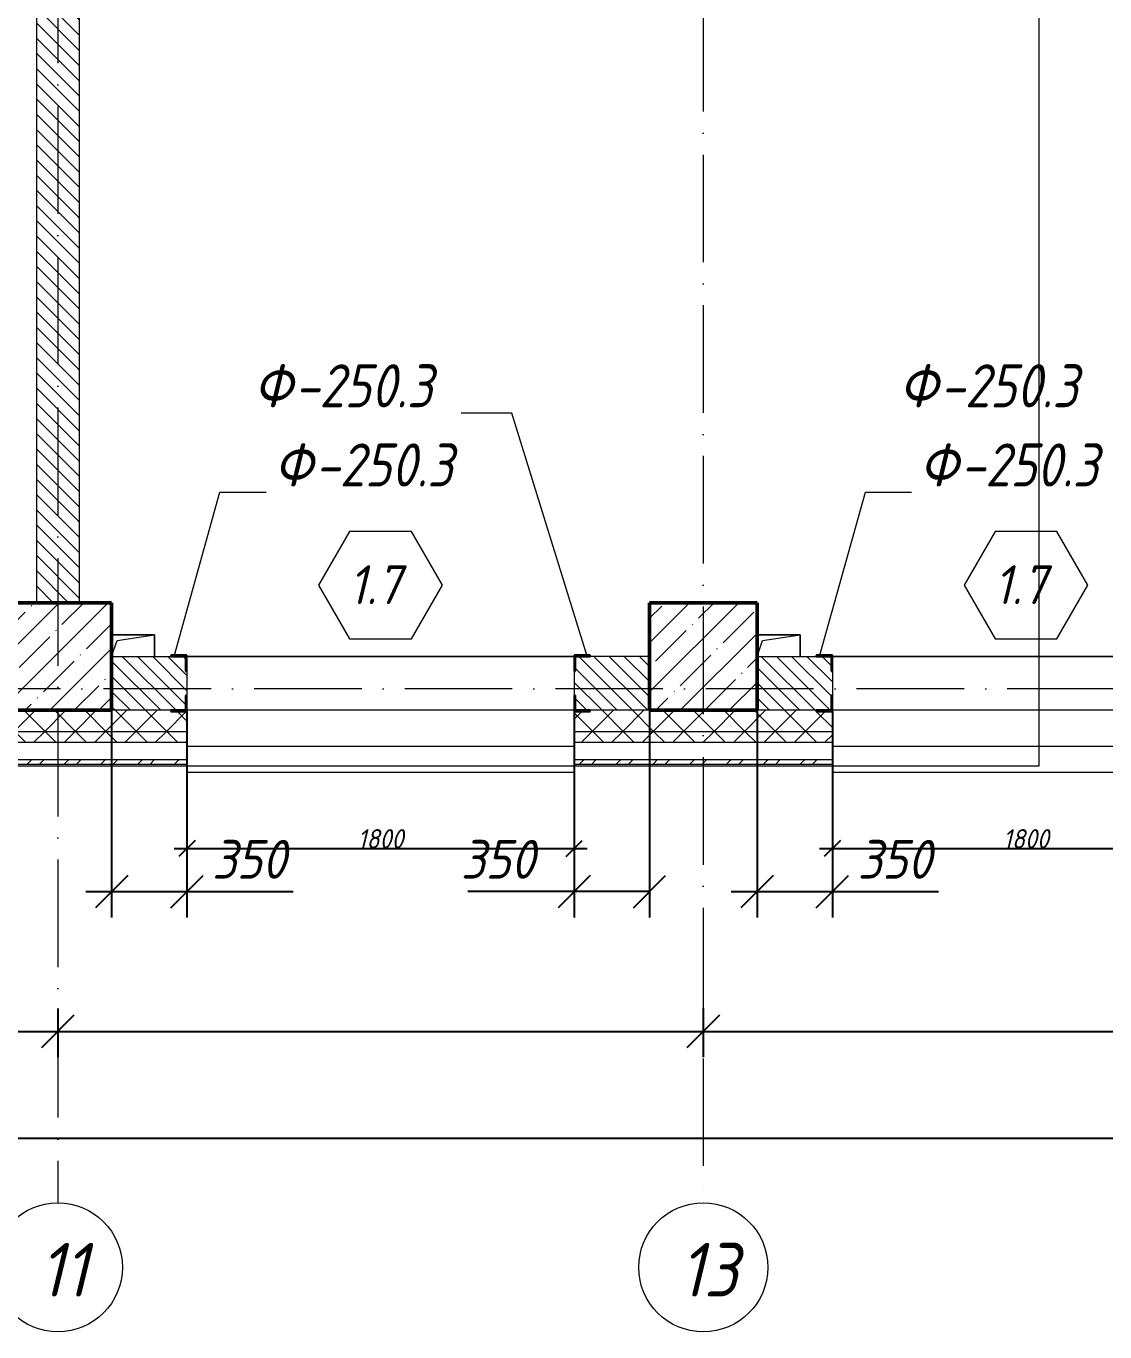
# Model space of a CAD drawing. Header units: millimetres. Extents: x -356862 to 418287, y 0 to 839748.
# Drawn here: x -157198 to -152184, y 597008 to 603078 of the extents above; entities that cross this region are included whole.
import ezdxf

# ---------------------------------------------------------------- set-up
doc = ezdxf.new("R2010")
doc.units = ezdxf.units.MM
doc.linetypes.add('50_200_ШТРИХ_1Т_ш5_п1_п1_', pattern=[700, 500, -100, 0, -100])
for name, color, linetype, lineweight in [('A-____-____-DIMS', 7, 'Continuous', 9), ('A-DOOR-____-IDEN', 7, 'Continuous', 9), ('A-DOOR-____-OTLN', 7, 'Continuous', 9), ('A-FLOR-____-OTLN', 7, 'Continuous', 9), ('A-GENM-____-IDEN', 7, 'Continuous', 9), ('A-GENM-____-MCUT', 7, 'Continuous', 25), ('A-GENM-____-OTLN', 7, 'Continuous', 9), ('A-GENM-____-OTLN-1', 7, 'Continuous', 25), ('A-GLAZ-____-OTLN', 7, 'Continuous', 9), ('A-WALL-____-MCUT', 7, 'Continuous', 13), ('A-WALL-____-MCUT-1', 7, 'Continuous', 9), ('A-WALL-____-MCUT-2', 7, 'Continuous', 50), ('A-WALL-____-OTLN', 7, 'Continuous', 9), ('A-WALL-____-PATT-1', 7, 'Continuous', 9), ('S-COLS-____-MCUT', 7, 'Continuous', 50), ('S-COLS-____-OTLN', 7, 'Continuous', 9), ('S-GRID-____-IDEN', 7, 'Continuous', 9), ('S-GRID-____-OTLN-1', 7, '50_200_ШТРИХ_1Т_ш5_п1_п1_', 9)]:
    doc.layers.add(name, color=color, linetype=linetype, lineweight=lineweight)
for name, color, linetype, lineweight, true_color in [('A-DOOR-____-OTLN-1', 7, 'Continuous', 9, 0xffffff), ('A-WALL-____-MCUT-4', 7, 'Continuous', 13, 0x000000), ('A-WALL-____-MCUT-7', 7, 'Continuous', 9, 0x000000), ('A-WALL-____-PATT-2', 7, 'Continuous', 9, 0x787878), ('A-WALL-____-PATT-3', 9, 'Continuous', 9, 0x808080), ('A-WALL-FNSH-MCUT-3', 7, 'Continuous', 9, 0x000000), ('G-____-____-SYMB-1', 9, 'Continuous', 9, 0x808080)]:
    doc.layers.add(name, color=color, linetype=linetype, lineweight=lineweight, true_color=true_color)
doc.styles.add('ISOCPEUR_I', font='isocpeui.ttf', dxfattribs={"width": 0.9, "height": 2.5})
doc.styles.add('ISOCPEUR_I_10', font='isocpeui.ttf', dxfattribs={"width": 0.9, "height": 180})
doc.styles.add('ISOCPEUR_I_12', font='isocpeui.ttf', dxfattribs={"width": 0.9, "height": 180})
doc.styles.add('ISOCPEUR_I_14', font='isocpeui.ttf', dxfattribs={"width": 0.9, "height": 180})
doc.styles.add('ISOCPEUR_I_2', font='isocpeui.ttf', dxfattribs={"width": 0.85, "height": 2.3})
doc.styles.add('ISOCPEUR_I_7', font='isocpeui.ttf', dxfattribs={"width": 0.9, "height": 90})
doc.dimstyles.new('ISO-1_8_0_9К_СРЕДНИЙ_Кладочные_2', dxfattribs={"dimscale": 304.8, "dimtxt": 89.638306, "dimasz": 0.246063, "dimexe": 0.19685, "dimexo": 0, "dimgap": 0, "dimtad": 1, "dimdec": 3, "dimrnd": 0.001, "dimdsep": 46, "dimtxsty": 'ISOCPEUR_I_7', "dimblk1": 'OBLIQUE', "dimblk2": 'OBLIQUE', "dimsah": 1, "dimcen": 0.09, "dimdle": 0.19685, "dimazin": 0, "dimtfac": 1, "dimtdec": 4, "dimtix": 1, "dimtmove": 1, "dimatfit": 3, "dimfxl": 1, "dimtvp": 1, "dimtolj": 1, "dimtzin": 0, "dimarcsym": 2})
doc.dimstyles.new('ISO-1_8_0_9К_СРЕДНИЙ_Кладочные_3', dxfattribs={"dimscale": 304.8, "dimtxt": 179.276612, "dimasz": 0.492126, "dimexe": 0.393701, "dimexo": 0, "dimgap": 0, "dimtad": 1, "dimdec": 3, "dimrnd": 0.001, "dimdsep": 46, "dimtxsty": 'ISOCPEUR_I_10', "dimblk1": 'OBLIQUE', "dimblk2": 'OBLIQUE', "dimsah": 1, "dimcen": 0.09, "dimdle": 0.393701, "dimazin": 0, "dimtfac": 1, "dimtdec": 4, "dimtix": 1, "dimtmove": 0, "dimatfit": 3, "dimfxl": 1, "dimtvp": 1, "dimtolj": 1, "dimtzin": 0, "dimarcsym": 2})
doc.dimstyles.new('ISO-2_5_0_9К_БОЛЬШОЙ_ОСИ', dxfattribs={"dimscale": 304.8, "dimtxt": 248.995294, "dimasz": 0.492126, "dimexe": 0.393701, "dimexo": 0, "dimgap": 0, "dimtad": 1, "dimdec": 0, "dimzin": 0, "dimdsep": 46, "dimtxsty": 'ISOCPEUR_I', "dimblk1": 'OBLIQUE', "dimblk2": 'OBLIQUE', "dimsah": 1, "dimcen": 0.09, "dimdle": 0.393701, "dimazin": 0, "dimtfac": 1, "dimtdec": 4, "dimtix": 1, "dimtmove": 0, "dimatfit": 3, "dimfxl": 1, "dimtvp": 1, "dimtolj": 1, "dimtzin": 0, "dimarcsym": 2})
pattern_1 = [(135, (-175000.736, 544716.51), (-35.35534, -35.35534), [])]
pattern_2 = [(45, (-175000.74, 544716.51), (-70.71068, 70.71068), []), (135, (-175000.74, 544716.51), (-70.71068, -70.71068), [])]

# ---------------------------------------------------------------- blocks, each defined once
blk = doc.blocks.new('BSC_Колонна _Прямоугольная - 500х500-V43-АР1_Кладочный план 1 этажа в осях 1-64_Ю-ЯЯ')
at = {"layer": 'S-COLS-____-OTLN'}
h = blk.add_hatch(dxfattribs=at)
h.set_pattern_fill('FP_42', color=256, style=0, pattern_type=2)
h.set_pattern_definition([(45, (-17950, -55431.04), (-114.04925, 114.04925), []), (45, (-17835.95, -55431.04), (-114.04925, 114.04925), [201.613, -40.323, 3.353, -36.97])])
h.paths.add_polyline_path([(-250, -250), (250, -250), (250, 250), (-250, 250), (-250, 179.4)], flags=0)
at = {"layer": 'S-COLS-____-MCUT'}
for p, q in [((250, 250), (-250, 250)), ((-250, 250), (-250, -250)), ((250, -250), (250, 250)), ((-250, -250), (250, -250))]:
    blk.add_line(p, q, dxfattribs=at)
blk = doc.blocks.new('BSC_Колонна _Прямоугольная - 500х500-V63-АР1_Кладочный план 1 этажа в осях 1-64_Ю-ЯЯ')
at = {"layer": 'S-COLS-____-OTLN'}
h = blk.add_hatch(dxfattribs=at)
h.set_pattern_fill('FP_63', color=256, style=0, pattern_type=2)
h.set_pattern_definition([(45, (-20950, -55431.04), (-114.04925, 114.04925), []), (45, (-20835.95, -55431.04), (-114.04925, 114.04925), [201.613, -40.323, 3.353, -36.97])])
h.paths.add_polyline_path([(-196.8, -250), (250, -250), (250, 250), (-250, 250), (-250, -250)], flags=0)
at = {"layer": 'S-COLS-____-MCUT'}
for p, q in [((250, 250), (-250, 250)), ((-250, 250), (-250, -250)), ((250, -250), (250, 250)), ((-250, -250), (250, -250))]:
    blk.add_line(p, q, dxfattribs=at)
blk = doc.blocks.new('Проем_Дверь_Прямоугольный - 1800х2700h_оконные проемы-25805030-АР1_Кладочный план 1 этажа в осях 1-64_Ю-ЯЯ')
at = {"layer": 'A-DOOR-____-OTLN-1'}
for p, q in [((900, 125), (-900, 125)), ((900, -125), (-900, -125))]:
    blk.add_line(p, q, dxfattribs=at)
blk = doc.blocks.new('Фахверк_СКБ_Уголок - 250_2700-27497298-АР1_Кладочный план 1 этажа в осях 1-64_Ю-ЯЯ')
at = {"layer": 'A-GENM-____-MCUT'}
for p, q in [((200, 181), (125, 181)), ((125, 181), (125, 106)), ((131, 106), (131, 175)), ((131, 175), (200, 175)), ((200, 175), (200, 181)), ((125, 106), (131, 106)), ((131, -6), (125, -6)), ((125, -6), (125, -81)), ((131, -75), (131, -6)), ((125, -81), (200, -81)), ((200, -75), (131, -75)), ((200, -81), (200, -75))]:
    blk.add_line(p, q, dxfattribs=at)
blk = doc.blocks.new('AR_Отверстие прямоугольное _в плите_ - AR_Отверстие прямоугольное _в плите_-V215-АР1_Кладочный план 1 этажа в осях 1-64_Ю-ЯЯ')
at = {"layer": 'A-GENM-____-OTLN'}
for p, q in [((100, 50), (-100, 50)), ((-100, -50), (-75, 25)), ((-75, 25), (100, 50)), ((100, -50), (100, 50))]:
    blk.add_line(p, q, dxfattribs=at)
blk = doc.blocks.new('Отлив_СКБ - Отлив витража_120_НВФ-31885687-АР1_Кладочный план 1 этажа в осях 1-64_Ю-ЯЯ')
at = {"layer": 'A-GLAZ-____-OTLN'}
for p, q in [((0, 0), (1800, 0)), ((1800, -2), (0, -2)), ((0, -120), (0, -83)), ((0, -120), (1800, -120)), ((1800, -83), (1800, -120))]:
    blk.add_line(p, q, dxfattribs=at)
blk = doc.blocks.new('Ось сетки - Круг_Ø6_00__ISO-2_5_0_9K_-25732049-АР1_Кладочный план 1 этажа в осях 1-64_Ю-ЯЯ')
at = {"layer": 'S-GRID-____-IDEN'}
blk.add_circle((0, 0), 3, dxfattribs=at)
blk = doc.blocks.new('_Oblique')
at = {"color": 0, "linetype": 'ByBlock', "lineweight": -2}
blk.add_line((-0.5, -0.5), (0.5, 0.5), dxfattribs=at)
blk = doc.blocks.new('*D11925')
at = {"layer": 'A-____-____-DIMS', "color": 0, "lineweight": -2, "transparency": 16777216}
for p, q in [((-161750.7, 598511), (-161750.7, 598285)), ((-157050.7, 598511), (-157050.7, 598285)), ((-161870.7, 598405), (-156930.7, 598405))]:
    blk.add_line(p, q, dxfattribs=at)
at = {"layer": 'Defpoints', "color": 0, "transparency": 16777216}
for p in [(-161750.7, 598511), (-157050.7, 598511), (-157050.7, 598405)]:
    blk.add_point(p, dxfattribs=at)
at = {"layer": 'A-____-____-DIMS', "color": 0, "lineweight": -2, "transparency": 16777216, "xscale": 150, "yscale": 150, "zscale": 150, "rotation": 180}
blk.add_blockref('_Oblique', (-161750.7, 598405), dxfattribs=at)
at = {"layer": 'A-____-____-DIMS', "color": 0, "lineweight": -2, "transparency": 16777216, "xscale": 150, "yscale": 150, "zscale": 150}
blk.add_blockref('_Oblique', (-157050.7, 598405), dxfattribs=at)
at = {"layer": 'A-____-____-DIMS', "color": 0, "transparency": 16777216, "insert": (-159400.7, 598406.2), "char_height": 2.5, "width": 781.462, "attachment_point": 5, "style": 'ISOCPEUR_I'}
blk.add_mtext('\\A1;4700', dxfattribs=at)
blk = doc.blocks.new('*D11926')
at = {"layer": 'A-____-____-DIMS', "color": 0, "lineweight": -2, "transparency": 16777216}
for p, q in [((-157050.7, 598511), (-157050.7, 598285)), ((-154050.7, 598511), (-154050.7, 598285)), ((-157170.7, 598405), (-153930.7, 598405))]:
    blk.add_line(p, q, dxfattribs=at)
at = {"layer": 'Defpoints', "color": 0, "transparency": 16777216}
for p in [(-157050.7, 598511), (-154050.7, 598511), (-154050.7, 598405)]:
    blk.add_point(p, dxfattribs=at)
at = {"layer": 'A-____-____-DIMS', "color": 0, "lineweight": -2, "transparency": 16777216, "xscale": 150, "yscale": 150, "zscale": 150, "rotation": 180}
blk.add_blockref('_Oblique', (-157050.7, 598405), dxfattribs=at)
at = {"layer": 'A-____-____-DIMS', "color": 0, "lineweight": -2, "transparency": 16777216, "xscale": 150, "yscale": 150, "zscale": 150}
blk.add_blockref('_Oblique', (-154050.7, 598405), dxfattribs=at)
at = {"layer": 'A-____-____-DIMS', "color": 0, "transparency": 16777216, "insert": (-155550.7, 598406.2), "char_height": 2.5, "width": 758.478, "attachment_point": 5, "style": 'ISOCPEUR_I'}
blk.add_mtext('\\A1;3000', dxfattribs=at)
blk = doc.blocks.new('*D11927')
at = {"layer": 'A-____-____-DIMS', "color": 0, "lineweight": -2, "transparency": 16777216}
for p, q in [((-154050.7, 598511), (-154050.7, 598285)), ((-148050.7, 598511), (-148050.7, 598285)), ((-154170.7, 598405), (-147930.7, 598405))]:
    blk.add_line(p, q, dxfattribs=at)
at = {"layer": 'Defpoints', "color": 0, "transparency": 16777216}
for p in [(-154050.7, 598511), (-148050.7, 598511), (-148050.7, 598405)]:
    blk.add_point(p, dxfattribs=at)
at = {"layer": 'A-____-____-DIMS', "color": 0, "lineweight": -2, "transparency": 16777216, "xscale": 150, "yscale": 150, "zscale": 150, "rotation": 180}
blk.add_blockref('_Oblique', (-154050.7, 598405), dxfattribs=at)
at = {"layer": 'A-____-____-DIMS', "color": 0, "lineweight": -2, "transparency": 16777216, "xscale": 150, "yscale": 150, "zscale": 150}
blk.add_blockref('_Oblique', (-148050.7, 598405), dxfattribs=at)
at = {"layer": 'A-____-____-DIMS', "color": 0, "transparency": 16777216, "insert": (-151050.7, 598406.2), "char_height": 2.5, "width": 758.478, "attachment_point": 5, "style": 'ISOCPEUR_I'}
blk.add_mtext('\\A1;6000', dxfattribs=at)
blk = doc.blocks.new('*D12009')
at = {"layer": 'A-____-____-DIMS', "color": 0, "lineweight": -2, "transparency": 16777216}
for p, q in [((-177350.7, 598014.2), (-177350.7, 597788.2)), ((-103950.7, 598014.2), (-103950.7, 597788.2)), ((-177470.7, 597908.2), (-103830.7, 597908.2))]:
    blk.add_line(p, q, dxfattribs=at)
at = {"layer": 'Defpoints', "color": 0, "transparency": 16777216}
for p in [(-177350.7, 598014.2), (-103950.7, 598014.2), (-103950.7, 597908.2)]:
    blk.add_point(p, dxfattribs=at)
at = {"layer": 'A-____-____-DIMS', "color": 0, "lineweight": -2, "transparency": 16777216, "xscale": 150, "yscale": 150, "zscale": 150, "rotation": 180}
blk.add_blockref('_Oblique', (-177350.7, 597908.2), dxfattribs=at)
at = {"layer": 'A-____-____-DIMS', "color": 0, "lineweight": -2, "transparency": 16777216, "xscale": 150, "yscale": 150, "zscale": 150}
blk.add_blockref('_Oblique', (-103950.7, 597908.2), dxfattribs=at)
at = {"layer": 'A-____-____-DIMS', "color": 0, "transparency": 16777216, "insert": (-140650.7, 597909.4), "char_height": 2.5, "width": 971.082, "attachment_point": 5, "style": 'ISOCPEUR_I'}
blk.add_mtext('\\A1;73400', dxfattribs=at)
blk = doc.blocks.new('Марка проема - марка проема-27336095-АР1_Кладочный план 1 этажа в осях 1-64_Ю-ЯЯ')
at = {"layer": 'A-DOOR-____-IDEN'}
for p, q in [((-1.439, 0.159), (-2.877, -2.333)), ((1.439, 0.159), (-1.439, 0.159)), ((2.877, -2.333), (1.439, 0.159)), ((-2.877, -2.333), (-1.439, -4.825)), ((1.439, -4.825), (2.877, -2.333)), ((-1.439, -4.825), (1.439, -4.825))]:
    blk.add_line(p, q, dxfattribs=at)
blk = doc.blocks.new('*D12271')
at = {"layer": 'A-____-____-DIMS', "color": 0, "lineweight": -2, "transparency": 16777216}
for p, q in [((-157451.9, 603957.6), (-157451.9, 600337.6)), ((-157156.7, 603897.6), (-157511.9, 603897.6)), ((-157150.7, 600397.6), (-157511.9, 600397.6))]:
    blk.add_line(p, q, dxfattribs=at)
at = {"layer": 'Defpoints', "color": 0, "transparency": 16777216}
for p in [(-157156.7, 603897.6), (-157451.9, 600397.6), (-157150.7, 600397.6)]:
    blk.add_point(p, dxfattribs=at)
at = {"layer": 'A-____-____-DIMS', "color": 0, "lineweight": -2, "transparency": 16777216, "xscale": 75, "yscale": 75, "zscale": 75}
for p, rotation in [((-157451.9, 603897.6), 90), ((-157451.9, 600397.6), 270)]:
    blk.add_blockref('_Oblique', p, dxfattribs=dict(at, rotation=rotation))
at = {"layer": 'A-____-____-DIMS', "color": 0, "transparency": 16777216, "insert": (-157496.9, 602147.6), "char_height": 90, "width": 546.104, "attachment_point": 5, "rotation": 90, "style": 'ISOCPEUR_I_7'}
blk.add_mtext('\\A1;3500', dxfattribs=at)
blk = doc.blocks.new('*D12275')
at = {"layer": 'A-____-____-DIMS', "color": 0, "lineweight": -2, "transparency": 16777216}
for p, q in [((-156800.7, 599897.6), (-156800.7, 598934.8)), ((-156450.7, 599891.6), (-156450.7, 598934.8)), ((-156920.7, 599054.8), (-156450.7, 599054.8)), ((-156450.7, 599054.8), (-155956.6, 599054.8))]:
    blk.add_line(p, q, dxfattribs=at)
at = {"layer": 'Defpoints', "color": 0, "transparency": 16777216}
for p in [(-156800.7, 599897.6), (-156450.7, 599891.6), (-156450.7, 599054.8)]:
    blk.add_point(p, dxfattribs=at)
at = {"layer": 'A-____-____-DIMS', "color": 0, "lineweight": -2, "transparency": 16777216, "xscale": 150, "yscale": 150, "zscale": 150, "rotation": 180}
blk.add_blockref('_Oblique', (-156800.7, 599054.8), dxfattribs=at)
at = {"layer": 'A-____-____-DIMS', "color": 0, "lineweight": -2, "transparency": 16777216, "xscale": 150, "yscale": 150, "zscale": 150}
blk.add_blockref('_Oblique', (-156450.7, 599054.8), dxfattribs=at)
at = {"layer": 'A-____-____-DIMS', "color": 0, "transparency": 16777216, "insert": (-156333.5, 599294.8), "char_height": 180, "width": 409.578, "attachment_point": 1, "line_spacing_factor": 1.149209, "style": 'ISOCPEUR_I_10'}
blk.add_mtext('\\A1;350', dxfattribs=at)
blk = doc.blocks.new('*D12276')
at = {"layer": 'A-____-____-DIMS', "color": 0, "lineweight": -2, "transparency": 16777216}
for p, q in [((-156450.7, 599891.6), (-156450.7, 599195)), ((-154650.7, 599891.6), (-154650.7, 599195)), ((-156510.7, 599255), (-154590.7, 599255))]:
    blk.add_line(p, q, dxfattribs=at)
at = {"layer": 'Defpoints', "color": 0, "transparency": 16777216}
for p in [(-156450.7, 599891.6), (-154650.7, 599891.6), (-154650.7, 599255)]:
    blk.add_point(p, dxfattribs=at)
at = {"layer": 'A-____-____-DIMS', "color": 0, "lineweight": -2, "transparency": 16777216, "xscale": 75, "yscale": 75, "zscale": 75, "rotation": 180}
blk.add_blockref('_Oblique', (-156450.7, 599255), dxfattribs=at)
at = {"layer": 'A-____-____-DIMS', "color": 0, "lineweight": -2, "transparency": 16777216, "xscale": 75, "yscale": 75, "zscale": 75}
blk.add_blockref('_Oblique', (-154650.7, 599255), dxfattribs=at)
at = {"layer": 'A-____-____-DIMS', "color": 0, "transparency": 16777216, "insert": (-155550.7, 599300), "char_height": 90, "width": 504.733, "attachment_point": 5, "style": 'ISOCPEUR_I_7'}
blk.add_mtext('\\A1;1800', dxfattribs=at)
blk = doc.blocks.new('*D12277')
at = {"layer": 'A-____-____-DIMS', "color": 0, "lineweight": -2, "transparency": 16777216}
for p, q in [((-154650.7, 599891.6), (-154650.7, 598934.8)), ((-154300.7, 599897.6), (-154300.7, 598934.8)), ((-154650.7, 599054.8), (-155144.9, 599054.8)), ((-154300.7, 599054.8), (-154770.7, 599054.8))]:
    blk.add_line(p, q, dxfattribs=at)
at = {"layer": 'Defpoints', "color": 0, "transparency": 16777216}
for p in [(-154650.7, 599891.6), (-154300.7, 599897.6), (-154300.7, 599054.8)]:
    blk.add_point(p, dxfattribs=at)
at = {"layer": 'A-____-____-DIMS', "color": 0, "lineweight": -2, "transparency": 16777216, "xscale": 150, "yscale": 150, "zscale": 150, "rotation": 180}
blk.add_blockref('_Oblique', (-154650.7, 599054.8), dxfattribs=at)
at = {"layer": 'A-____-____-DIMS', "color": 0, "lineweight": -2, "transparency": 16777216, "xscale": 150, "yscale": 150, "zscale": 150}
blk.add_blockref('_Oblique', (-154300.7, 599054.8), dxfattribs=at)
at = {"layer": 'A-____-____-DIMS', "color": 0, "transparency": 16777216, "insert": (-155177.6, 599294.8), "char_height": 180, "width": 409.578, "attachment_point": 1, "line_spacing_factor": 1.149209, "style": 'ISOCPEUR_I_10'}
blk.add_mtext('\\A1;350', dxfattribs=at)
blk = doc.blocks.new('*D12278')
at = {"layer": 'A-____-____-DIMS', "color": 0, "lineweight": -2, "transparency": 16777216}
for p, q in [((-153800.7, 599897.6), (-153800.7, 598934.8)), ((-153450.7, 599891.6), (-153450.7, 598934.8)), ((-153920.7, 599054.8), (-153450.7, 599054.8)), ((-153450.7, 599054.8), (-152956.6, 599054.8))]:
    blk.add_line(p, q, dxfattribs=at)
at = {"layer": 'Defpoints', "color": 0, "transparency": 16777216}
for p in [(-153800.7, 599897.6), (-153450.7, 599891.6), (-153450.7, 599054.8)]:
    blk.add_point(p, dxfattribs=at)
at = {"layer": 'A-____-____-DIMS', "color": 0, "lineweight": -2, "transparency": 16777216, "xscale": 150, "yscale": 150, "zscale": 150, "rotation": 180}
blk.add_blockref('_Oblique', (-153800.7, 599054.8), dxfattribs=at)
at = {"layer": 'A-____-____-DIMS', "color": 0, "lineweight": -2, "transparency": 16777216, "xscale": 150, "yscale": 150, "zscale": 150}
blk.add_blockref('_Oblique', (-153450.7, 599054.8), dxfattribs=at)
at = {"layer": 'A-____-____-DIMS', "color": 0, "transparency": 16777216, "insert": (-153333.5, 599294.8), "char_height": 180, "width": 409.578, "attachment_point": 1, "line_spacing_factor": 1.149209, "style": 'ISOCPEUR_I_10'}
blk.add_mtext('\\A1;350', dxfattribs=at)
blk = doc.blocks.new('*D12279')
at = {"layer": 'A-____-____-DIMS', "color": 0, "lineweight": -2, "transparency": 16777216}
for p, q in [((-153450.7, 599891.6), (-153450.7, 599195)), ((-151650.7, 599891.6), (-151650.7, 599195)), ((-153510.7, 599255), (-151590.7, 599255))]:
    blk.add_line(p, q, dxfattribs=at)
at = {"layer": 'Defpoints', "color": 0, "transparency": 16777216}
for p in [(-153450.7, 599891.6), (-151650.7, 599891.6), (-151650.7, 599255)]:
    blk.add_point(p, dxfattribs=at)
at = {"layer": 'A-____-____-DIMS', "color": 0, "lineweight": -2, "transparency": 16777216, "xscale": 75, "yscale": 75, "zscale": 75, "rotation": 180}
blk.add_blockref('_Oblique', (-153450.7, 599255), dxfattribs=at)
at = {"layer": 'A-____-____-DIMS', "color": 0, "lineweight": -2, "transparency": 16777216, "xscale": 75, "yscale": 75, "zscale": 75}
blk.add_blockref('_Oblique', (-151650.7, 599255), dxfattribs=at)
at = {"layer": 'A-____-____-DIMS', "color": 0, "transparency": 16777216, "insert": (-152550.7, 599300), "char_height": 90, "width": 504.733, "attachment_point": 5, "style": 'ISOCPEUR_I_7'}
blk.add_mtext('\\A1;1800', dxfattribs=at)

msp = doc.modelspace()

# ---------------------------------------------------------------- hatches: boundary and pattern name
at = {"layer": 'A-WALL-____-PATT-1'}
h = msp.add_hatch(dxfattribs=at)
h.set_pattern_fill('FP_6', color=256, style=0, pattern_type=2)
h.set_pattern_definition(pattern_1)
h.paths.add_polyline_path([(-156456.7357, 599897.5526), (-156456.7357, 599966.5526), (-156450.7357, 599966.5526), (-156450.7357, 600078.5526), (-156456.7357, 600078.5526), (-156456.9038, 600147.5526), (-156800.7357, 600147.5526), (-156800.7357, 599897.5526), (-156456.9038, 599897.5526)], flags=0)
h.paths.add_polyline_path([(-154300.7357, 599897.5526), (-154300.7357, 600147.5526), (-154644.7357, 600147.5526), (-154644.7357, 600078.5526), (-154650.7357, 600078.5526), (-154650.7357, 599966.5526), (-154644.7357, 599966.5526), (-154644.7357, 599897.5526), (-154575.7357, 599897.5526)], flags=0)
h = msp.add_hatch(dxfattribs=at)
h.set_pattern_fill('FP_6', color=256, style=0, pattern_type=2)
h.set_pattern_definition(pattern_1)
h.paths.add_polyline_path([(-153525.7357, 599897.5526), (-153456.7357, 599897.5526), (-153456.7357, 599966.5526), (-153450.7357, 599966.5526), (-153450.7357, 600078.5526), (-153456.7357, 600078.5526), (-153456.7357, 600147.5526), (-153800.7357, 600147.5526), (-153800.7357, 599897.5526)], flags=0)
h.paths.add_polyline_path([(-151644.7357, 599897.5526), (-150456.7357, 599897.5526), (-150456.7357, 599966.5526), (-150450.7357, 599966.5526), (-150450.7357, 600078.5526), (-150456.7357, 600078.5526), (-150456.7357, 600147.5526), (-151644.7357, 600147.5526), (-151644.7357, 600078.5526), (-151650.7357, 600078.5526), (-151650.7357, 599966.5526), (-151644.7357, 599966.5526)], flags=0)
h.paths.add_polyline_path([(-148300.7357, 599897.5526), (-148300.7357, 600147.5526), (-148644.7357, 600147.5526), (-148644.7357, 600078.5526), (-148650.7357, 600078.5526), (-148650.7357, 599966.5526), (-148644.7357, 599966.5526), (-148644.7357, 599897.5526), (-148503.3145, 599897.5526)], flags=0)
at = {"layer": 'A-WALL-____-PATT-2'}
h = msp.add_hatch(dxfattribs=at)
h.set_pattern_fill('FP_1', color=256, style=0, pattern_type=2)
h.set_pattern_definition(pattern_2)
h.paths.add_polyline_path([(-133575.7357, 599797.5526), (-132450.7357, 599797.5526), (-132450.7357, 599891.5526), (-132525.7357, 599891.5526), (-132525.7357, 599897.5526), (-133575.7357, 599897.5526), (-133575.7357, 599891.5526), (-133650.7357, 599891.5526), (-133650.7357, 599797.5526), (-133644.7357, 599797.5526)], flags=0)
h.paths.add_polyline_path([(-142650.7357, 599797.5526), (-141450.7357, 599797.5526), (-141450.7357, 599891.5526), (-141525.7357, 599891.5526), (-141525.7357, 599897.5526), (-142575.7357, 599897.5526), (-142575.7357, 599891.5526), (-142650.7357, 599891.5526)], flags=0)
h.paths.add_polyline_path([(-129785.7357, 599797.5526), (-129785.7357, 599897.5526), (-130575.7357, 599897.5526), (-130575.7357, 599891.5526), (-130650.7357, 599891.5526), (-130650.7357, 599797.5526), (-129944.9395, 599797.5526)], flags=0)
h.paths.add_polyline_path([(-136575.7357, 599797.5526), (-135450.7357, 599797.5526), (-135450.7357, 599891.5526), (-135525.7357, 599891.5526), (-135525.7357, 599897.5526), (-136575.7357, 599897.5526), (-136575.7357, 599891.5526), (-136650.7357, 599891.5526), (-136650.7357, 599797.5526), (-136644.7357, 599797.5526)], flags=0)
h.paths.add_polyline_path([(-144450.7357, 599797.5526), (-144450.7357, 599891.5526), (-144525.7357, 599891.5526), (-144526.5199, 599897.5526), (-145575.7357, 599897.5526), (-145575.7357, 599891.5526), (-145650.7357, 599891.5526), (-145650.7357, 599797.5526), (-144526.5199, 599797.5526)], flags=0)
h.paths.add_polyline_path([(-153450.7357, 599797.5526), (-153450.7357, 599891.5526), (-153525.7357, 599891.5526), (-153525.7357, 599897.5526), (-154575.7357, 599897.5526), (-154575.7357, 599891.5526), (-154650.7357, 599891.5526), (-154650.7357, 599797.5526), (-153805.7074, 599797.5526)], flags=0)
h.paths.add_polyline_path([(-151154.511, 599797.5526), (-150450.7357, 599797.5526), (-150450.7357, 599891.5526), (-150525.7357, 599891.5526), (-150525.7357, 599897.5526), (-151575.7357, 599897.5526), (-151575.7357, 599891.5526), (-151650.7357, 599891.5526), (-151650.7357, 599797.5526), (-151575.7357, 599797.5526)], flags=0)
h.paths.add_polyline_path([(-148650.7357, 599797.5526), (-147450.7357, 599797.5526), (-147450.7357, 599891.5526), (-147525.7357, 599891.5526), (-147525.7357, 599897.5526), (-148575.7357, 599897.5526), (-148575.7357, 599891.5526), (-148650.7357, 599891.5526)], flags=0)
h.paths.add_polyline_path([(-138782.261, 599797.5526), (-138450.7357, 599797.5526), (-138450.7357, 599891.5526), (-138525.7357, 599891.5526), (-138525.7357, 599897.5526), (-139575.7357, 599897.5526), (-139575.7357, 599891.5526), (-139650.7357, 599891.5526), (-139650.7357, 599797.5526), (-139224.127, 599797.5526)], flags=0)
h.paths.add_polyline_path([(-156450.7357, 599797.5526), (-156450.7357, 599891.5526), (-156525.7357, 599891.5526), (-156525.7357, 599897.5526), (-157575.7357, 599897.5526), (-157575.7357, 599891.5526), (-157650.7357, 599891.5526), (-157650.7357, 599797.5526), (-156456.9038, 599797.5526)], flags=0)
h.paths.add_polyline_path([(-158650.7357, 599797.5526), (-158650.7357, 599891.5526), (-158725.7357, 599891.5526), (-158725.7357, 599897.5526), (-165350.7357, 599897.5526), (-165350.7357, 599797.5526), (-159108.1003, 599797.5526)], flags=0)
h.paths.add_polyline_path([(-176782.7431, 599797.5526), (-169450.7357, 599797.5526), (-169450.7357, 599897.5526), (-177450.7357, 599897.5526), (-177450.7357, 599797.5526)], flags=0)
h.paths.add_polyline_path([(-167350.7357, 599797.5526), (-166750.7357, 599797.5526), (-166750.7357, 599897.5526), (-167350.7357, 599897.5526)], flags=0)
h = msp.add_hatch(dxfattribs=at)
h.set_pattern_fill('FP_1', color=256, style=0, pattern_type=2)
h.set_pattern_definition(pattern_2)
h.paths.add_polyline_path([(-132596.136, 599747.5526), (-132450.7357, 599747.5526), (-132450.7357, 599797.5526), (-133650.7357, 599797.5526), (-133650.7357, 599747.5526)], flags=0)
h.paths.add_polyline_path([(-129785.7357, 599747.5526), (-129785.7357, 599797.5526), (-130650.7357, 599797.5526), (-130650.7357, 599747.5526), (-129944.9395, 599747.5526)], flags=0)
h.paths.add_polyline_path([(-139650.7357, 599747.5526), (-138450.7357, 599747.5526), (-138450.7357, 599797.5526), (-139650.7357, 599797.5526)], flags=0)
h.paths.add_polyline_path([(-145650.7357, 599747.5526), (-144450.7357, 599747.5526), (-144450.7357, 599797.5526), (-145650.7357, 599797.5526)], flags=0)
h.paths.add_polyline_path([(-142650.7357, 599747.5526), (-141450.7357, 599747.5526), (-141450.7357, 599797.5526), (-142650.7357, 599797.5526)], flags=0)
h.paths.add_polyline_path([(-135689.1985, 599747.5526), (-135450.7357, 599747.5526), (-135450.7357, 599797.5526), (-136650.7357, 599797.5526), (-136650.7357, 599747.5526), (-136131.0645, 599747.5526)], flags=0)
h.paths.add_polyline_path([(-150450.7357, 599747.5526), (-150450.7357, 599797.5526), (-151650.7357, 599797.5526), (-151650.7357, 599747.5526), (-151154.511, 599747.5526)], flags=0)
h.paths.add_polyline_path([(-176782.7431, 599747.5526), (-169450.7357, 599747.5526), (-169450.7357, 599797.5526), (-177550.7357, 599797.5526), (-177550.7357, 599747.5526), (-177450.7357, 599747.5526)], flags=0)
h.paths.add_polyline_path([(-156898.7699, 599747.5526), (-156450.7357, 599747.5526), (-156450.7357, 599797.5526), (-157650.7357, 599797.5526), (-157650.7357, 599747.5526), (-157340.636, 599747.5526)], flags=0)
h.paths.add_polyline_path([(-153805.7074, 599747.5526), (-153450.7357, 599747.5526), (-153450.7357, 599797.5526), (-154650.7357, 599797.5526), (-154650.7357, 599747.5526), (-154247.5735, 599747.5526)], flags=0)
h.paths.add_polyline_path([(-166750.7357, 599747.5526), (-166750.7357, 599797.5526), (-167350.7357, 599797.5526), (-167350.7357, 599747.5526)], flags=0)
h.paths.add_polyline_path([(-148650.7357, 599747.5526), (-147450.7357, 599747.5526), (-147450.7357, 599797.5526), (-148650.7357, 599797.5526)], flags=0)
h.paths.add_polyline_path([(-159108.1003, 599747.5526), (-158650.7357, 599747.5526), (-158650.7357, 599797.5526), (-165350.7357, 599797.5526), (-165350.7357, 599747.5526), (-160875.5646, 599747.5526)], flags=0)
h = msp.add_hatch(dxfattribs=at)
h.set_pattern_fill('FP_3', color=256, style=0, pattern_type=2)
h.set_pattern_definition([(45, (-175000.74, 544716.51), (-85.53659, 85.53659), []), (45, (-174943.71, 544716.51), (-85.53659, 85.53659), [])])
h.paths.add_polyline_path([(-129944.9395, 599647.5526), (-129785.7357, 599647.5526), (-129785.7357, 599667.5526), (-130650.7357, 599667.5526), (-130650.7357, 599647.5526), (-130386.8056, 599647.5526)], flags=0)
h.paths.add_polyline_path([(-136131.0645, 599647.5526), (-135450.7357, 599647.5526), (-135450.7357, 599667.5526), (-136650.7357, 599667.5526), (-136650.7357, 599647.5526)], flags=0)
h.paths.add_polyline_path([(-133650.7357, 599647.5526), (-132450.7357, 599647.5526), (-132450.7357, 599667.5526), (-133650.7357, 599667.5526)], flags=0)
h.paths.add_polyline_path([(-156456.9038, 599647.5526), (-156450.7357, 599647.5526), (-156450.7357, 599667.5526), (-157650.7357, 599667.5526), (-157650.7357, 599647.5526), (-156898.7699, 599647.5526)], flags=0)
h.paths.add_polyline_path([(-154650.7357, 599647.5526), (-153450.7357, 599647.5526), (-153450.7357, 599667.5526), (-154650.7357, 599667.5526)], flags=0)
h.paths.add_polyline_path([(-158650.7357, 599647.5526), (-158650.7357, 599667.5526), (-165350.7357, 599667.5526), (-165350.7357, 599647.5526), (-159108.1003, 599647.5526)], flags=0)
h.paths.add_polyline_path([(-151650.7357, 599647.5526), (-150450.7357, 599647.5526), (-150450.7357, 599667.5526), (-151650.7357, 599667.5526)], flags=0)
h.paths.add_polyline_path([(-138782.261, 599647.5526), (-138450.7357, 599647.5526), (-138450.7357, 599667.5526), (-139650.7357, 599667.5526), (-139650.7357, 599647.5526), (-139224.127, 599647.5526)], flags=0)
h.paths.add_polyline_path([(-148650.7357, 599647.5526), (-147450.7357, 599647.5526), (-147450.7357, 599667.5526), (-148650.7357, 599667.5526)], flags=0)
h.paths.add_polyline_path([(-142317.1895, 599647.5526), (-141450.7357, 599647.5526), (-141450.7357, 599667.5526), (-142650.7357, 599667.5526), (-142650.7357, 599647.5526)], flags=0)
h.paths.add_polyline_path([(-145650.7357, 599647.5526), (-144450.7357, 599647.5526), (-144450.7357, 599667.5526), (-145650.7357, 599667.5526)], flags=0)
h.paths.add_polyline_path([(-177666.4753, 599647.5526), (-169450.7357, 599647.5526), (-169450.7357, 599667.5526), (-177680.7357, 599667.5526), (-177680.7357, 599647.5526)], flags=0)
h.paths.add_polyline_path([(-167350.7357, 599647.5526), (-166750.7357, 599647.5526), (-166750.7357, 599667.5526), (-167350.7357, 599667.5526)], flags=0)
at = {"layer": 'A-WALL-____-PATT-3'}
h = msp.add_hatch(dxfattribs=at)
h.set_pattern_fill('FP_6', color=256, style=0, pattern_type=2)
h.set_pattern_definition(pattern_1)
h.paths.add_polyline_path([(-156950.7357, 600397.5526), (-156950.7357, 603897.5526), (-157019.7357, 603897.5526), (-157019.7357, 603903.5526), (-156950.7357, 603903.5526), (-156950.7357, 607397.5526), (-157150.7357, 607397.5526), (-157150.7357, 603903.5526), (-157081.7357, 603903.5526), (-157081.7357, 603897.5526), (-157150.7357, 603897.5526), (-157150.7357, 600397.5526)], flags=0)

# ---------------------------------------------------------------- linework, layer by layer
at = {"layer": 'A-FLOR-____-OTLN'}
for p, q in [((-156800.7357, 600247.5526), (-156600.7357, 600247.5526)), ((-156600.7357, 600247.5526), (-156600.7357, 600147.5526)), ((-153800.7357, 600247.5526), (-153600.7357, 600247.5526)), ((-153600.7357, 600247.5526), (-153600.7357, 600147.5526))]:
    msp.add_line(p, q, dxfattribs=at)
at = {"layer": 'A-GENM-____-IDEN'}
for p, q in [((-154940.843, 601278.5836), (-155176.632, 601278.5836)), ((-154592.4024, 600153.5526), (-154940.843, 601278.5836)), ((-156509.069, 600153.5526), (-156297.1122, 600910.6891)), ((-156297.1122, 600910.6891), (-156082.1997, 600910.6891)), ((-153509.069, 600153.5526), (-153297.1122, 600910.6891)), ((-153297.1122, 600910.6891), (-153082.1997, 600910.6891))]:
    msp.add_line(p, q, dxfattribs=at)
at = {"layer": 'A-WALL-____-MCUT'}
for p, q in [((-156450.7357, 599667.5526), (-156450.7357, 599891.5526)), ((-154650.7357, 599667.5526), (-154650.7357, 599891.5526)), ((-153450.7357, 599667.5526), (-153450.7357, 599891.5526)), ((-156450.7357, 599667.5526), (-157650.7357, 599667.5526)), ((-153450.7357, 599667.5526), (-154650.7357, 599667.5526))]:
    msp.add_line(p, q, dxfattribs=at)
at = {"layer": 'A-WALL-____-MCUT-1'}
for p, q in [((-156800.7357, 600147.5526), (-156525.7357, 600147.5526)), ((-154300.7357, 600147.5526), (-154575.7357, 600147.5526)), ((-153800.7357, 600147.5526), (-153525.7357, 600147.5526)), ((-156450.7357, 600078.5526), (-156450.7357, 599966.5526)), ((-154650.7357, 600078.5526), (-154650.7357, 599966.5526)), ((-153450.7357, 600078.5526), (-153450.7357, 599966.5526))]:
    msp.add_line(p, q, dxfattribs=at)
at = {"layer": 'A-WALL-____-MCUT-2'}
for p, q in [((-156800.7357, 599897.5526), (-156800.7357, 599897.5526)), ((-154300.7357, 599897.5526), (-154300.7357, 599897.5526))]:
    msp.add_line(p, q, dxfattribs=at)
at = {"layer": 'A-WALL-____-MCUT-4'}
for p, q in [((-157150.7357, 603897.5526), (-157150.7357, 600397.5526)), ((-156950.7357, 600397.5526), (-156950.7357, 603897.5526))]:
    msp.add_line(p, q, dxfattribs=at)
at = {"layer": 'A-WALL-____-MCUT-7'}
for p, q in [((-156525.7357, 599897.5526), (-156800.7357, 599897.5526)), ((-154300.7357, 599897.5526), (-154575.7357, 599897.5526)), ((-153525.7357, 599897.5526), (-153800.7357, 599897.5526)), ((-156450.7357, 599797.5526), (-157650.7357, 599797.5526)), ((-153450.7357, 599797.5526), (-154650.7357, 599797.5526)), ((-156450.7357, 599747.5526), (-157650.7357, 599747.5526)), ((-153450.7357, 599747.5526), (-154650.7357, 599747.5526))]:
    msp.add_line(p, q, dxfattribs=at)
at = {"layer": 'A-WALL-____-OTLN'}
for p, q in [((-156450.7357, 600147.5526), (-154650.7357, 600147.5526)), ((-153450.7357, 600147.5526), (-151650.7357, 600147.5526)), ((-154650.7357, 599897.5526), (-156450.7357, 599897.5526)), ((-151650.7357, 599897.5526), (-153450.7357, 599897.5526))]:
    msp.add_line(p, q, dxfattribs=at)
at = {"layer": 'A-WALL-FNSH-MCUT-3'}
for p, q in [((-157650.7357, 599647.5526), (-156450.7357, 599647.5526)), ((-156450.7357, 599647.5526), (-156450.7357, 599667.5526)), ((-154650.7357, 599647.5526), (-154650.7357, 599667.5526)), ((-154650.7357, 599647.5526), (-153450.7357, 599647.5526)), ((-153450.7357, 599647.5526), (-153450.7357, 599667.5526))]:
    msp.add_line(p, q, dxfattribs=at)
at = {"layer": 'G-____-____-SYMB-1'}
for p, q in [((-152490.7357, 632229.6075), (-152490.7357, 599638.0359)), ((-152490.7357, 599638.0359), (-159754.4647, 599638.0359))]:
    msp.add_line(p, q, dxfattribs=at)
at = {"layer": 'S-GRID-____-OTLN-1'}
for p, q in [((-157050.7357, 635609.362), (-157050.7357, 597608.0984)), ((-154050.7357, 635384.7011), (-154050.7357, 597608.0984)), ((-70926.3291, 599997.5526), (-179669.5059, 599997.5526))]:
    msp.add_line(p, q, dxfattribs=at)

# ---------------------------------------------------------------- block references
at = {"layer": 'A-DOOR-____-IDEN', "xscale": 99.99999999999993, "yscale": 99.99999999999993, "zscale": 99.99999999999993}
for p in [(-155550.7357, 600712.5526), (-152550.7357, 600712.5526)]:
    msp.add_blockref('Марка проема - марка проема-27336095-АР1_Кладочный план 1 этажа в осях 1-64_Ю-ЯЯ', p, dxfattribs=at)
at = {"layer": 'A-DOOR-____-OTLN'}
for p in [(-155550.7357, 600022.5526), (-152550.7357, 600022.5526)]:
    msp.add_blockref('Проем_Дверь_Прямоугольный - 1800х2700h_оконные проемы-25805030-АР1_Кладочный план 1 этажа в осях 1-64_Ю-ЯЯ', p, dxfattribs=at)
at = {"layer": 'A-GENM-____-OTLN'}
for p in [(-156700.7357, 600197.5526), (-153700.7357, 600197.5526)]:
    msp.add_blockref('AR_Отверстие прямоугольное _в плите_ - AR_Отверстие прямоугольное _в плите_-V215-АР1_Кладочный план 1 этажа в осях 1-64_Ю-ЯЯ', p, dxfattribs=at)
at = {"layer": 'A-GENM-____-OTLN-1', "rotation": 180}
for p in [(-156325.7357, 600072.5526), (-153325.7357, 600072.5526)]:
    msp.add_blockref('Фахверк_СКБ_Уголок - 250_2700-27497298-АР1_Кладочный план 1 этажа в осях 1-64_Ю-ЯЯ', p, dxfattribs=at)
at = {"layer": 'A-GENM-____-OTLN-1'}
msp.add_blockref('Фахверк_СКБ_Уголок - 250_2700-27497298-АР1_Кладочный план 1 этажа в осях 1-64_Ю-ЯЯ', (-154775.7357, 599972.5526), dxfattribs=at)
at = {"layer": 'A-GLAZ-____-OTLN'}
for p in [(-156450.7357, 599730.5526), (-153450.7357, 599730.5526)]:
    msp.add_blockref('Отлив_СКБ - Отлив витража_120_НВФ-31885687-АР1_Кладочный план 1 этажа в осях 1-64_Ю-ЯЯ', p, dxfattribs=at)
at = {"layer": 'S-COLS-____-OTLN'}
for name, p in [('BSC_Колонна _Прямоугольная - 500х500-V43-АР1_Кладочный план 1 этажа в осях 1-64_Ю-ЯЯ', (-157050.7357, 600147.5526)), ('BSC_Колонна _Прямоугольная - 500х500-V63-АР1_Кладочный план 1 этажа в осях 1-64_Ю-ЯЯ', (-154050.7357, 600147.5526))]:
    msp.add_blockref(name, p, dxfattribs=at)
at = {"layer": 'S-GRID-____-IDEN', "xscale": 99.99999999999993, "yscale": 99.99999999999993, "zscale": 99.99999999999993, "rotation": 180}
for p in [(-157050.7357, 597308.0984), (-154050.7357, 597308.0984)]:
    msp.add_blockref('Ось сетки - Круг_Ø6_00__ISO-2_5_0_9K_-25732049-АР1_Кладочный план 1 этажа в осях 1-64_Ю-ЯЯ', p, dxfattribs=at)

# ---------------------------------------------------------------- texts
at = {"layer": 'A-DOOR-____-IDEN', "char_height": 180, "width": 310.253062, "attachment_point": 1, "style": 'ISOCPEUR_I_14'}
for insert in [(-155698.5248, 600571.3721), (-152698.5248, 600571.3721)]:
    msp.add_mtext('1.7', dxfattribs=dict(at, insert=insert))
at = {"layer": 'A-GENM-____-IDEN', "char_height": 200, "attachment_point": 1, "style": 'ISOCPEUR_I_2'}
for s, insert, width in [('\\fISOCPEUR|b0|i1|c204|p34|;\\W.9;Ф', (-156141.1887, 601505.6997), 230.886), ('-250.3', (-155950.6887, 601505.6997), 865.8225), ('\\fISOCPEUR|b0|i1|c204|p34|;\\W.9;Ф', (-153141.1887, 601505.6997), 230.886), ('-250.3', (-152950.6887, 601505.6997), 865.8225), ('\\fISOCPEUR|b0|i1|c204|p34|;\\W.9;Ф', (-156046.7563, 601137.8052), 230.886), ('-250.3', (-155856.2563, 601137.8052), 865.8225), ('\\fISOCPEUR|b0|i1|c204|p34|;\\W.9;Ф', (-153046.7563, 601137.8052), 230.886), ('-250.3', (-152856.2563, 601137.8052), 865.8225)]:
    msp.add_mtext(s, dxfattribs=dict(at, insert=insert, width=width))
at = {"layer": 'S-GRID-____-IDEN', "char_height": 250, "attachment_point": 1, "style": 'ISOCPEUR_I_12'}
for s, insert, width in [('11', (-157137.4074, 597422.0321), 288.6075), ('13', (-154161.2574, 597422.0321), 346.329)]:
    msp.add_mtext(s, dxfattribs=dict(at, insert=insert, width=width))

# ---------------------------------------------------------------- dimensions: what is measured, and where the dimension line sits
at = {"layer": 'A-____-____-DIMS'}
dim = msp.add_linear_dim(base=(-157451.9103, 600397.5526), p1=(-157156.7357, 603897.5526), p2=(-157150.7357, 600397.5526), angle=90, dimstyle='ISO-1_8_0_9К_СРЕДНИЙ_Кладочные_2', override={"dimpost": '<>', "dimfxl": 3500.005143}, dxfattribs=at)
dim.commit()
dim.dimension.update_dxf_attribs({"geometry": '*D12271', "text_midpoint": (-157496.9103, 602147.5526)})
for base, p1, p2, picture, middle in [((-156450.7357, 599054.8379), (-156800.7357, 599897.5526), (-156450.7357, 599891.5526), '*D12275', (-156128.6721, 599054.8379)), ((-154300.7357, 599054.8379), (-154650.7357, 599891.5526), (-154300.7357, 599897.5526), '*D12277', (-154972.7994, 599054.8379)), ((-153450.7357, 599054.8379), (-153800.7357, 599897.5526), (-153450.7357, 599891.5526), '*D12278', (-153128.6721, 599054.8379))]:
    dim = msp.add_linear_dim(base=base, p1=p1, p2=p2, dimstyle='ISO-1_8_0_9К_СРЕДНИЙ_Кладочные_3', override={"dimpost": '<>', "dimfxl": 350.051425}, dxfattribs=at)
    dim.commit()
    dim.dimension.update_dxf_attribs({"geometry": picture, "text_midpoint": middle, "dimtype": 160})
for base, p1, p2, dimstyle, override, picture, middle in [((-154650.7357, 599254.9777), (-156450.7357, 599891.5526), (-154650.7357, 599891.5526), 'ISO-1_8_0_9К_СРЕДНИЙ_Кладочные_2', {"dimpost": '<>', "dimfxl": 1800}, '*D12276', (-155550.7357, 599299.9777)), ((-151650.7357, 599254.9777), (-153450.7357, 599891.5526), (-151650.7357, 599891.5526), 'ISO-1_8_0_9К_СРЕДНИЙ_Кладочные_2', {"dimpost": '<>', "dimfxl": 1800}, '*D12279', (-152550.7357, 599299.9777)), ((-157050.7357, 598404.9777), (-161750.7357, 598511.0437), (-157050.7357, 598511.0437), 'ISO-2_5_0_9К_БОЛЬШОЙ_ОСИ', {"dimpost": '<>', "dimfxl": 4700}, '*D11925', (-159400.7357, 598406.2438)), ((-154050.7357, 598404.9777), (-157050.7357, 598511.0437), (-154050.7357, 598511.0437), 'ISO-2_5_0_9К_БОЛЬШОЙ_ОСИ', {"dimpost": '<>', "dimfxl": 3000}, '*D11926', (-155550.7357, 598406.2277)), ((-148050.7357, 598404.9777), (-154050.7357, 598511.0437), (-148050.7357, 598511.0437), 'ISO-2_5_0_9К_БОЛЬШОЙ_ОСИ', {"dimpost": '<>', "dimfxl": 6000}, '*D11927', (-151050.7357, 598406.2277)), ((-103950.7357, 597908.1774), (-177350.7357, 598014.2434), (-103950.7357, 598014.2434), 'ISO-2_5_0_9К_БОЛЬШОЙ_ОСИ', {"dimpost": '<>', "dimfxl": 73400}, '*D12009', (-140650.7357, 597909.4435))]:
    dim = msp.add_linear_dim(base=base, p1=p1, p2=p2, dimstyle=dimstyle, override=override, dxfattribs=at)
    dim.commit()
    dim.dimension.update_dxf_attribs({"geometry": picture, "text_midpoint": middle})

doc.saveas('drawing.dxf')
